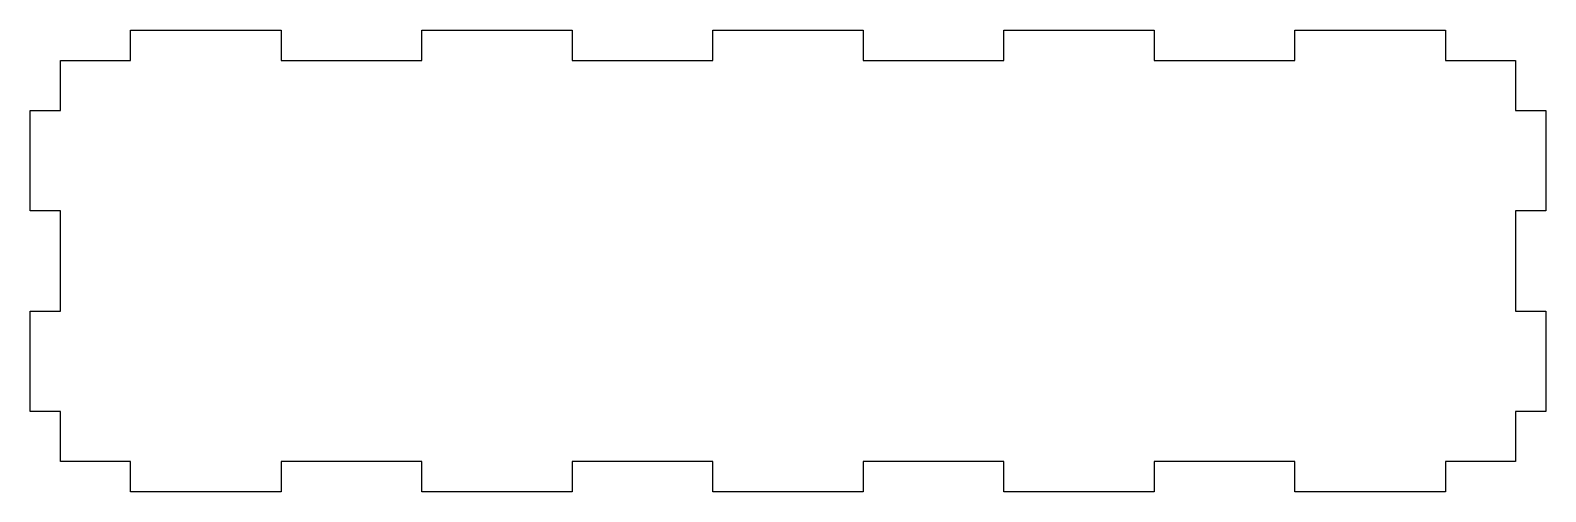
# Model space of a CAD drawing. Header units: millimetres. Extents: x 0 to 302, y 0 to 92.
import ezdxf

# ---------------------------------------------------------------- set-up
doc = ezdxf.new("R2010")
doc.units = ezdxf.units.MM
doc.layers.add('CUT', color=7, linetype='Continuous')

msp = doc.modelspace()

# ---------------------------------------------------------------- linework, layer by layer
at = {"layer": 'CUT'}
msp.add_lwpolyline([(6, 6), (6, 16), (0, 16), (0, 36), (6, 36), (6, 56), (0, 56), (0, 76), (6, 76), (6, 86), (20, 86), (20, 92), (50, 92), (50, 86), (78, 86), (78, 92), (108, 92), (108, 86), (136, 86), (136, 92), (166, 92), (166, 86), (194, 86), (194, 92), (224, 92), (224, 86), (252, 86), (252, 92), (282, 92), (282, 86), (296, 86), (296, 76), (302, 76), (302, 56), (296, 56), (296, 36), (302, 36), (302, 16), (296, 16), (296, 6), (282, 6), (282, 0), (252, 0), (252, 6), (224, 6), (224, 0), (194, 0), (194, 6), (166, 6), (166, 0), (136, 0), (136, 6), (108, 6), (108, 0), (78, 0), (78, 6), (50, 6), (50, 0), (20, 0), (20, 6), (6, 6)], close=True, dxfattribs=at)

doc.saveas('drawing.dxf')
